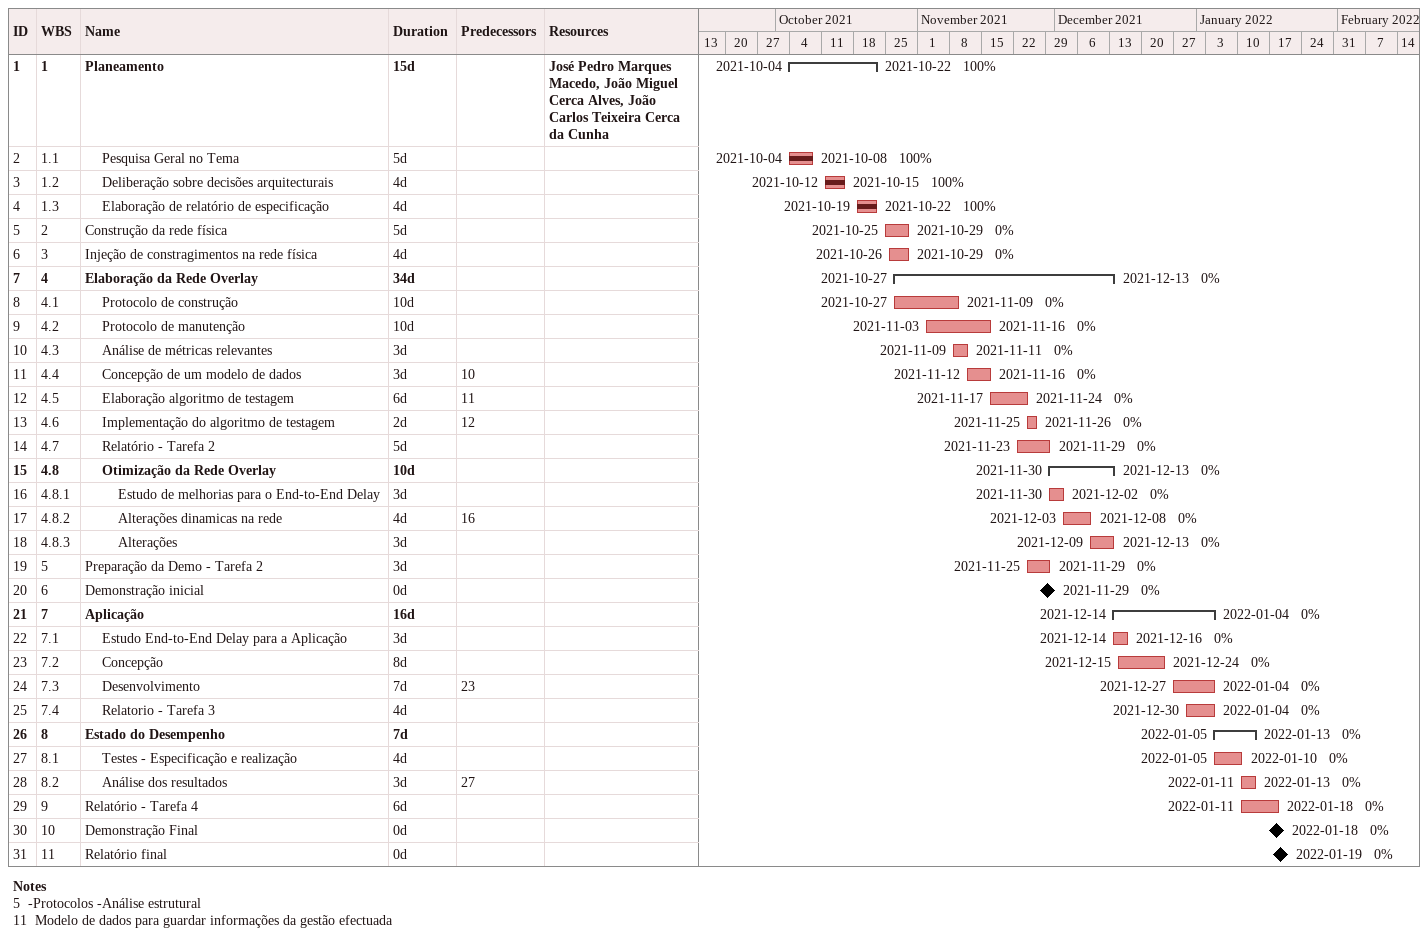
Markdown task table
| ID | WBS | Task | Duration | Start | Finish | Predecessors | Resources | % complete |
|---|---|---|---|---|---|---|---|---|
| 1 | 1 | **Planeamento** | 15d | 2021-10-04 | 2021-10-22 |  | José Pedro Marques Macedo, João Miguel Cerca Alves, João Carlos Teixeira Cerca da Cunha | 100 |
| 2 | 1.1 | Pesquisa Geral no Tema | 5d | 2021-10-04 | 2021-10-08 |  |  | 100 |
| 3 | 1.2 | Deliberação sobre decisões arquitecturais | 4d | 2021-10-12 | 2021-10-15 |  |  | 100 |
| 4 | 1.3 | Elaboração de relatório de especificação | 4d | 2021-10-19 | 2021-10-22 |  |  | 100 |
| 5 | 2 | Construção da rede física | 5d | 2021-10-25 | 2021-10-29 |  |  | 0 |
| 6 | 3 | Injeção de constragimentos na rede física | 4d | 2021-10-26 | 2021-10-29 |  |  | 0 |
| 7 | 4 | **Elaboração da Rede Overlay** | 34d | 2021-10-27 | 2021-12-13 |  |  | 0 |
| 8 | 4.1 | Protocolo de construção | 10d | 2021-10-27 | 2021-11-09 |  |  | 0 |
| 9 | 4.2 | Protocolo de manutenção | 10d | 2021-11-03 | 2021-11-16 |  |  | 0 |
| 10 | 4.3 | Análise de métricas relevantes | 3d | 2021-11-09 | 2021-11-11 |  |  | 0 |
| 11 | 4.4 | Concepção de um modelo de dados | 3d | 2021-11-12 | 2021-11-16 | 10 |  | 0 |
| 12 | 4.5 | Elaboração algoritmo de testagem | 6d | 2021-11-17 | 2021-11-24 | 11 |  | 0 |
| 13 | 4.6 | Implementação do algoritmo de testagem | 2d | 2021-11-25 | 2021-11-26 | 12 |  | 0 |
| 14 | 4.7 | Relatório - Tarefa 2 | 5d | 2021-11-23 | 2021-11-29 |  |  | 0 |
| 15 | 4.8 | **Otimização da Rede Overlay** | 10d | 2021-11-30 | 2021-12-13 |  |  | 0 |
| 16 | 4.8.1 | Estudo de melhorias para o End-to-End Delay | 3d | 2021-11-30 | 2021-12-02 |  |  | 0 |
| 17 | 4.8.2 | Alterações dinamicas na rede | 4d | 2021-12-03 | 2021-12-08 | 16 |  | 0 |
| 18 | 4.8.3 | Alterações | 3d | 2021-12-09 | 2021-12-13 |  |  | 0 |
| 19 | 5 | Preparação da Demo - Tarefa 2 | 3d | 2021-11-25 | 2021-11-29 |  |  | 0 |
| 20 | 6 | Demonstração inicial | 0d | 2021-11-29 | 2021-11-29 |  |  | 0 |
| 21 | 7 | **Aplicação** | 16d | 2021-12-14 | 2022-01-04 |  |  | 0 |
| 22 | 7.1 | Estudo End-to-End Delay para a Aplicação | 3d | 2021-12-14 | 2021-12-16 |  |  | 0 |
| 23 | 7.2 | Concepção | 8d | 2021-12-15 | 2021-12-24 |  |  | 0 |
| 24 | 7.3 | Desenvolvimento | 7d | 2021-12-27 | 2022-01-04 | 23 |  | 0 |
| 25 | 7.4 | Relatorio - Tarefa 3 | 4d | 2021-12-30 | 2022-01-04 |  |  | 0 |
| 26 | 8 | **Estado do Desempenho** | 7d | 2022-01-05 | 2022-01-13 |  |  | 0 |
| 27 | 8.1 | Testes - Especificação e realização | 4d | 2022-01-05 | 2022-01-10 |  |  | 0 |
| 28 | 8.2 | Análise dos resultados | 3d | 2022-01-11 | 2022-01-13 | 27 |  | 0 |
| 29 | 9 | Relatório - Tarefa 4 | 6d | 2022-01-11 | 2022-01-18 |  |  | 0 |
| 30 | 10 | Demonstração Final | 0d | 2022-01-18 | 2022-01-18 |  |  | 0 |
| 31 | 11 | Relatório final | 0d | 2022-01-19 | 2022-01-19 |  |  | 0 |

Notes
- 5: -Protocolos -Análise estrutural
- 11: Modelo de dados para guardar informações da gestão efectuada
